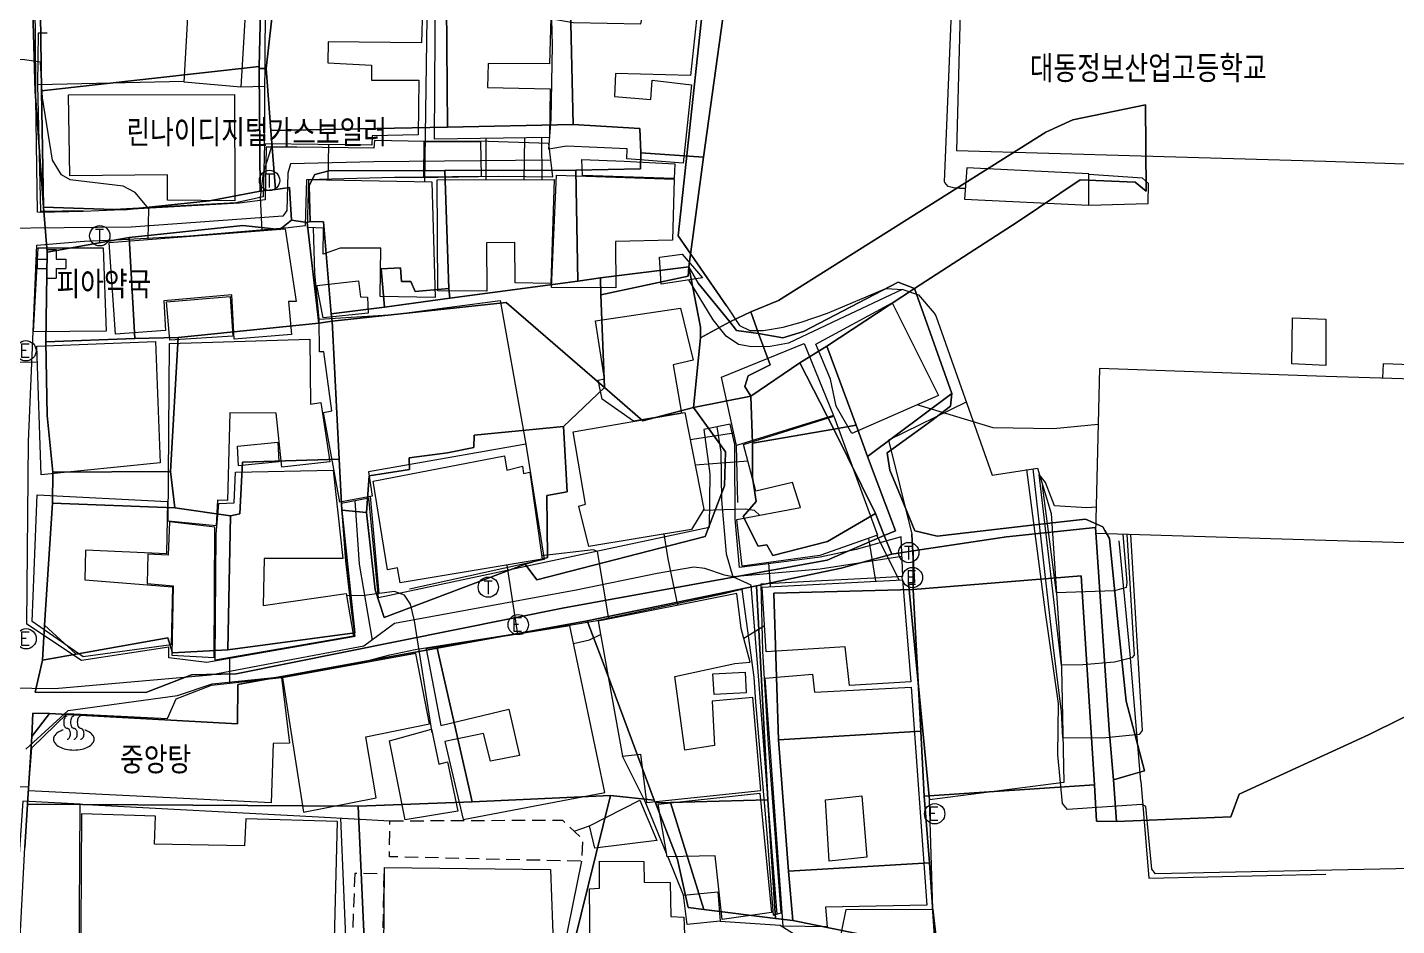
# Model space of a CAD drawing. Header units: feet. Extents: x 197796 to 199821, y 552499 to 555392.
# Drawn here: x 198836.9 to 198938, y 553524.7 to 553591.1 of the extents above; entities that cross this region are included whole.
import ezdxf

# ---------------------------------------------------------------- set-up
doc = ezdxf.new("R2010")
doc.units = ezdxf.units.FT
doc.header["$MEASUREMENT"] = 0
doc.linetypes.add('ANYANG11', pattern=[1.5, 1, -0.5])
for name, color, linetype in [('AAA001', 7, 'CONTINUOUS'), ('AAA007', 7, 'ANYANG11'), ('AAA008', 7, 'CONTINUOUS'), ('AAB244', 3, 'CONTINUOUS'), ('AAB406', 1, 'CONTINUOUS'), ('AAC001', 7, 'CONTINUOUS'), ('AD002', 7, 'CONTINUOUS'), ('AD0022', 1, 'CONTINUOUS'), ('ADA085', 1, 'CONTINUOUS'), ('AE150', 7, 'CONTINUOUS'), ('AZ0202', 7, 'CONTINUOUS'), ('AZ0203', 7, 'CONTINUOUS'), ('AZ080', 1, 'CONTINUOUS'), ('AZ0801', 7, 'CONTINUOUS'), ('AZ0802', 7, 'CONTINUOUS'), ('CAA001', 7, 'CONTINUOUS'), ('CAA002', 30, 'CONTINUOUS'), ('DD001', 3, 'CONTINUOUS'), ('wipco_image', 2, 'CONTINUOUS'), ('wipco_지적', 20, 'CONTINUOUS'), ('ZC002', 7, 'CONTINUOUS')]:
    doc.layers.add(name, color=color, linetype=linetype)
doc.styles.add('GHS', font='ROMANS', dxfattribs={"bigfont": 'NGSW.shx'})
doc.styles.add('NGSW', font='ROMANS.shx', dxfattribs={"bigfont": 'NGSW.shx'})
picture_1 = doc.add_image_def('image1.jpg', size_in_pixel=(8269, 5907))

# ---------------------------------------------------------------- blocks, each defined once
blk = doc.blocks.new('AAB244')
at = {"layer": 'AAB244'}
for points in [[(-0.37, 1.06), (0.33, 1.06)], [(-0.37, 1.06), (-0.37, 0.36)], [(0.33, 1.06), (0.33, 0.36)], [(-1.07, 0.36), (-1.07, -0.34)], [(-1.07, 0.36), (-0.37, 0.36)], [(0.33, 0.36), (1.03, 0.36)], [(1.03, 0.36), (1.03, -0.34)], [(-1.07, -0.34), (-0.37, -0.34)], [(-0.37, -0.34), (-0.37, -1.04)], [(0.33, -0.34), (1.03, -0.34)], [(0.33, -0.34), (0.33, -1.04)], [(-0.37, -1.04), (0.33, -1.04)]]:
    blk.add_lwpolyline(points, dxfattribs=at)
blk = doc.blocks.new('AZ0202')
at = {"layer": 'AZ0202'}
blk.add_circle((0, 0), 0.75, dxfattribs=at)
at = {"layer": 'AZ0202', "style": 'GHS'}
blk.add_text('E', height=1, dxfattribs=at).set_placement((-0.5, -0.48))
blk = doc.blocks.new('AZ0203')
at = {"layer": 'AZ0203'}
blk.add_circle((0, 0), 0.75, dxfattribs=at)
at = {"layer": 'AZ0203', "style": 'GHS'}
blk.add_text('T', height=1, dxfattribs=at).set_placement((-0.36, -0.52))
blk = doc.blocks.new('AAB406')
at = {"layer": 'AAB406'}
for points in [[(-0.5, 1.7, 0.161551), (-0.59, 1.67, 0.106153), (-0.68, 1.57, 0.070345), (-0.73, 1.43, 0.056606), (-0.75, 1.25, 0.056606), (-0.73, 1.07, 0.070345), (-0.68, 0.93, 0.106153), (-0.59, 0.83, 0.161551), (-0.5, 0.8, 0.161551)], [(0, 1.7, 0.161452), (-0.09, 1.67, 0.106164), (-0.18, 1.57, 0.070387), (-0.23, 1.43, 0.05665), (-0.25, 1.25, 0.05665), (-0.23, 1.07, 0.070387), (-0.18, 0.93, 0.106164), (-0.09, 0.83, 0.161452), (0, 0.8, 0.161452)], [(0.5, 1.7, 0.161551), (0.41, 1.67, 0.106153), (0.32, 1.57, 0.070345), (0.27, 1.43, 0.056606), (0.25, 1.25, 0.056606), (0.27, 1.07, 0.070345), (0.32, 0.93, 0.106153), (0.41, 0.83, 0.161551), (0.5, 0.8, 0.161551)], [(-0.8, 0.68, 0.039824), (-1.06, 0.57, 0.105529), (-1.41, 0.28, 0.166489), (-1.5, 0, 0.166489)], [(-1.5, 0, 0.166489), (-1.41, -0.28, 0.105529), (-1.06, -0.57, 0.068286), (-0.6, -0.73, 0.054457), (0, -0.8, 0.054457), (0.6, -0.73, 0.068286), (1.06, -0.57, 0.105529), (1.41, -0.28, 0.166489), (1.5, 0, 0.166489), (1.41, 0.28, 0.105529), (1.06, 0.57, 0.039824), (0.8, 0.68, 0.054457)], [(-0.5, 0, 0.147373), (-0.41, 0.03, 0.107136), (-0.32, 0.12, 0.076468), (-0.27, 0.24, 0.063415), (-0.25, 0.4, 0.063415), (-0.27, 0.56, 0.076468), (-0.32, 0.68, 0.107136), (-0.41, 0.77, 0.147373), (-0.5, 0.8, 0.147373)], [(0, 0, 0.14748), (0.09, 0.03, 0.107134), (0.18, 0.12, 0.076421), (0.23, 0.24, 0.06336), (0.25, 0.4, 0.06336), (0.23, 0.56, 0.076421), (0.18, 0.68, 0.107134), (0.09, 0.77, 0.14748), (0, 0.8, 0.14748)], [(0.5, 0, 0.147373), (0.59, 0.03, 0.107136), (0.68, 0.12, 0.076468), (0.73, 0.24, 0.063415), (0.75, 0.4, 0.063415), (0.73, 0.56, 0.076468), (0.68, 0.68, 0.107136), (0.59, 0.77, 0.147373), (0.5, 0.8, 0.147373)]]:
    blk.add_lwpolyline(points, format="xyb", dxfattribs=at)

msp = doc.modelspace()

# ---------------------------------------------------------------- linework, layer by layer
at = {"layer": 'AAA001', "color": 255, "flags": 128}
for points in [[(198848.48, 553587.01), (198848.73, 553591.82), (198844, 553592.08), (198842.24, 553591.84), (198842.62, 553593.46), (198843.05, 553597.02), (198853.21, 553596.16), (198852.65, 553586.64)], [(198875.38, 553582.06), (198875.56, 553584.29), (198875.66, 553589.72), (198875.61, 553591.68), (198877.22, 553591.41), (198882.17, 553591.31), (198883.33, 553596.46), (198886.73, 553595.8), (198885.84, 553587.5), (198880.32, 553587.65), (198880.24, 553585.95), (198882.91, 553585.72), (198883.02, 553587.16), (198885.93, 553586.81), (198885.31, 553581.04), (198881.15, 553581.36), (198881.16, 553582.1), (198876.68, 553582.29)], [(198865.74, 553583.11), (198862.34, 553583.05), (198862.32, 553582.36), (198854.4, 553582.45), (198854.51, 553595.54), (198866.13, 553595.07), (198866, 553589.92), (198859.1, 553589.98), (198859.07, 553588.45), (198862.29, 553588.26), (198862.29, 553587.17), (198865.79, 553587.17)], [(198866.95, 553582.8), (198867.03, 553594.33), (198870.93, 553594.37), (198870.92, 553592.84), (198875.56, 553592.66), (198875.43, 553588.36), (198870.9, 553588.38), (198870.86, 553586.63), (198875.49, 553586.51), (198875.43, 553582.93)], [(198877.83, 553581.29), (198880.95, 553581.17), (198884.69, 553580.97), (198884.64, 553579.89), (198877.87, 553580.13)], [(198875.59, 553571.84), (198875.95, 553580.15), (198884.64, 553579.84), (198884.52, 553575.34), (198880.31, 553575.24), (198880.33, 553571.83)], [(198862.93, 553571.17), (198862.99, 553574.75), (198859.98, 553574.76), (198858.74, 553574.31), (198858.76, 553576.22), (198857.57, 553576.27), (198857.68, 553579.82), (198866.75, 553579.64), (198867.01, 553571.11)], [(198867.19, 553571.61), (198867.14, 553579.8), (198875.77, 553579.82), (198875.54, 553572.13), (198872.9, 553572.18), (198872.88, 553575.17), (198870.79, 553575.15), (198870.81, 553571.57)], [(198842.93, 553575.17), (198855.93, 553576.18), (198856.73, 553570.81), (198856.16, 553570.8), (198856.39, 553568.37), (198852.16, 553568.04), (198851.99, 553571.3), (198846.97, 553570.86), (198847.08, 553568.67), (198843.4, 553568.4)], [(198883.68, 553572.09), (198883.56, 553574.08), (198885.24, 553574.3), (198886.74, 553572.57)], [(198858.26, 553571.99), (198861.35, 553572.34), (198861.48, 553571.15), (198862.01, 553571.14), (198862.05, 553569.94), (198858.73, 553569.61)], [(198847.41, 553567.95), (198847.16, 553570.78), (198851.87, 553571.18), (198852.07, 553568.25)], [(198859.95, 553555.99), (198858.75, 553562.6), (198859.37, 553562.73), (198858.77, 553567.1), (198858.46, 553567.09), (198858.44, 553569.51), (198863.98, 553569.85), (198871.79, 553570.88), (198873.69, 553560.28), (198862.07, 553558.24), (198862.35, 553556.44)], [(198897.76, 553561.06), (198896.6, 553563.08), (198896.18, 553565.07), (198895.09, 553567.65), (198900.72, 553570.71), (198904.14, 553563.87)], [(198847.3, 553554.59), (198847.39, 553567.71), (198857.75, 553568.02), (198857.79, 553563.24), (198858.56, 553563.34), (198859.22, 553558.97), (198855.69, 553558.57), (198855.25, 553562.57), (198851.84, 553562.58), (198851.68, 553556.11), (198850.94, 553556.13), (198850.84, 553554.25)], [(198888.14, 553565.22), (198894.24, 553567.71), (198896.4, 553562.39), (198889.24, 553560.18)], [(198889.65, 553551.27), (198889.27, 553554.7), (198893.96, 553555.6), (198893.37, 553557.43), (198890.67, 553556.8), (198889.76, 553560.26), (198896.42, 553562.34), (198899.65, 553553.55), (198895.4, 553552.06)], [(198852.49, 553558.67), (198852.41, 553560.12), (198855.38, 553560.42), (198855.46, 553558.97)], [(198864.41, 553550.03), (198864.21, 553551.14), (198863.48, 553551), (198862.42, 553557.55), (198872.12, 553559.41), (198872.3, 553558.36), (198873.44, 553558.64), (198873.53, 553558.11), (198873.98, 553558.2), (198874.89, 553551.77)], [(198860.96, 553546.1), (198850.77, 553544.31), (198850.83, 553553.62), (198851.02, 553555.89), (198852.16, 553555.93), (198852.26, 553558.2), (198859.46, 553558.36), (198860.18, 553551.83), (198854.38, 553551.83), (198854.3, 553548.36), (198860.44, 553549.25)], [(198847.38, 553554.54), (198847.28, 553552.08), (198845.79, 553552.16), (198845.73, 553549.98), (198847.66, 553549.82), (198847.55, 553544.69), (198850.69, 553544.51), (198850.74, 553554.14)], [(198891.43, 553544.93), (198891.14, 553549.71), (198901.49, 553550.25), (198902.12, 553542.72), (198897.57, 553542.45), (198897.26, 553545.3)], [(198882.6, 553533.81), (198891.03, 553534.7), (198890.44, 553541.55), (198887.44, 553541.29), (198887.62, 553538.01), (198885.42, 553537.68), (198884.68, 553543.11), (198889.11, 553544.07), (198890.25, 553544.18), (198889.58, 553546.66), (198889.27, 553549.25), (198879.02, 553547.2), (198880.83, 553537.22), (198882.16, 553537.37)], [(198869.07, 553532.56), (198879.53, 553534.55), (198876.95, 553546.86), (198866.34, 553545.15), (198867.42, 553539.5), (198872.44, 553540.71), (198873.23, 553537.27), (198871.08, 553536.85), (198870.56, 553538.89), (198867.72, 553538.31)], [(198857.29, 553533.1), (198862.64, 553534.16), (198861.89, 553538.66), (198866.59, 553539.61), (198865.58, 553544.82), (198855.73, 553543.01)], [(198887.58, 553541.78), (198887.49, 553543.3), (198889.87, 553543.44), (198889.96, 553541.91)], [(198892.69, 553524.68), (198891.36, 553542.99), (198894.86, 553543.28), (198895.01, 553541.95), (198902.13, 553542.33), (198903.28, 553526.22), (198895.8, 553526.08), (198895.94, 553524.63)], [(198864.79, 553532.53), (198863.63, 553538.35), (198866.73, 553539.21), (198867.26, 553536.63), (198867.9, 553536.8), (198868.68, 553533.16)], [(198884.12, 553529.79), (198883.45, 553533.69), (198890.97, 553534.49), (198891.82, 553525.68), (198888.19, 553525.16), (198887.66, 553529.86)], [(198878.39, 553532.08), (198882.1, 553533.97), (198883.35, 553531), (198878.78, 553530.43)], [(198896.07, 553529.46), (198895.8, 553534.01), (198898.5, 553534.3), (198898.85, 553529.76)], [(198888.16, 553514.11), (198888.17, 553514.64), (198882.05, 553514.74), (198882.06, 553515.94), (198878.51, 553516.02), (198878.39, 553527.44), (198879.12, 553527.47), (198879.13, 553529.47), (198882.39, 553529.45), (198882.43, 553527.91), (198884.34, 553527.89), (198884.39, 553525.39), (198885.36, 553525.34), (198885.39, 553524.09), (198889.64, 553524.03), (198889.64, 553523.69), (198891.59, 553523.61), (198891.59, 553523.08), (198894.34, 553522.96), (198894.29, 553514.2)], [(198863.22, 553522.87), (198863.25, 553529.01), (198875.51, 553528.85), (198875.74, 553522.81)], [(198885.32, 553526.97), (198887.87, 553527.2), (198888.04, 553525.05), (198885.59, 553524.8)], [(198903.74, 553525.93), (198904.3, 553521.05), (198903.89, 553519.63), (198899.51, 553520.55), (198896.69, 553522.74), (198897.33, 553525.91)]]:
    msp.add_lwpolyline(points, close=True, dxfattribs=at)
msp.add_lwpolyline([(198853.79, 553519.02), (198859.44, 553518.85), (198859.78, 553532.4), (198853.03, 553532.6), (198852.92, 553530.6), (198846.29, 553530.73), (198846.35, 553532.79), (198840.9, 553532.96), (198840.83, 553520.35), (198847.97, 553520.02), (198848.01, 553518.93), (198853.78, 553518.67), (198853.79, 553519.02)], dxfattribs=at)
at = {"layer": 'AAA007', "color": 255, "flags": 128}
for points in [[(198863.65, 553532.45), (198876.39, 553532.51), (198877.87, 553531.11), (198877.82, 553529.46), (198863.63, 553529.8)], [(198861.07, 553528.57), (198860.86, 553523.25), (198863.14, 553523.16), (198863.23, 553528.54)]]:
    msp.add_lwpolyline(points, close=True, dxfattribs=at)
at = {"layer": 'AAA008', "color": 255, "flags": 128}
for points in [[(198932.74, 553600.46), (198905.99, 553601.45), (198905.47, 553581.96), (198932.74, 553581.18), (198965.37, 553580.07), (198965.96, 553599.6)], [(198852.2, 553578.25), (198847.25, 553578.29), (198847.23, 553580.17), (198840.04, 553580.09), (198839.94, 553586.08), (198852.19, 553586.1)], [(198837.36, 553568.56), (198837.69, 553574.77), (198842.48, 553574.77), (198842.71, 553568.63)], [(198878.84, 553569.38), (198885.1, 553570.32), (198886.03, 553566.48), (198884.56, 553566.14), (198885.18, 553562.57), (198881.65, 553561.97), (198879.32, 553563.6), (198879.04, 553564.99), (198879.5, 553565.09)], [(198837.92, 553558.01), (198837.6, 553567.51), (198846.35, 553567.86), (198846.7, 553558.89)], [(198932.74, 553565.27), (198916.03, 553565.86), (198915.75, 553553.69), (198932.74, 553553.18), (198963.7, 553552.26), (198963.73, 553553.71), (198972.1, 553553.49), (198972.43, 553564.06)], [(198878.33, 553552.71), (198877.61, 553555.7), (198878.09, 553555.85), (198877.18, 553561.19), (198885.42, 553562.61), (198886.83, 553555.46), (198885.93, 553553.98)], [(198837.25, 553547.18), (198837.63, 553556.54), (198847.25, 553556.03), (198847.17, 553552.17), (198841.19, 553552.44), (198841.14, 553550.24), (198847.62, 553549.73), (198847.51, 553545.46), (198841.02, 553544.56)], [(198836.98, 553534.66), (198837.23, 553537.85), (198839.84, 553540.38), (198847.23, 553540.01), (198847.88, 553541.47), (198850.49, 553542.47), (198855.65, 553543.04), (198856.25, 553538.19), (198855.03, 553538.17), (198854.88, 553533.79)], [(198840.8, 553533.68), (198836.57, 553533.9), (198835.04, 553511.69), (198835.5, 553505.88), (198840.62, 553505.9)]]:
    msp.add_lwpolyline(points, close=True, dxfattribs=at)
at = {"layer": 'AAC001', "color": 255, "flags": 128}
for points in [[(198888.5, 553570.48), (198884.94, 553575.67), (198887.13, 553596.05), (198884.86, 553596.59), (198886.87, 553605.27), (198891.61, 553633.48), (198895.89, 553635.54), (198905.62, 553640.93), (198906.67, 553642.29), (198907.68, 553643.94), (198908.27, 553645.95), (198908.61, 553647.73), (198908.81, 553648.89), (198932.76, 553652.08), (198937.32, 553652.64), (198936.41, 553663.85)], [(198848.48, 553587.06), (198837.67, 553586.82), (198837.71, 553590.65), (198838.36, 553590.65)], [(198841.01, 553577.52), (198837.88, 553577.45), (198837.67, 553586.82)], [(198854.43, 553586.69), (198852.65, 553586.64)], [(198854.4, 553582.45), (198854.3, 553578.55), (198852.29, 553578.11), (198843.32, 553577.61)], [(198858.44, 553569.51), (198858.12, 553572.91), (198858.02, 553576.25)], [(198873.69, 553560.28), (198875.05, 553551.75), (198865.11, 553549.56)], [(198889.34, 553555.97), (198889.24, 553560.18)], [(198862.87, 553549.25), (198862.23, 553556.42)], [(198903.48, 553534), (198901.93, 553550.03), (198902.37, 553550.05), (198902.19, 553553.62)], [(198884.08, 553530.05), (198882.51, 553533.88), (198880.83, 553537.22)], [(198840.8, 553533.68), (198858.39, 553532.74), (198863.65, 553532.45)], [(198903.74, 553525.93), (198903.48, 553534)], [(198861.12, 553505.9), (198860.56, 553520.37), (198860.03, 553532.65)], [(198877.27, 553531.68), (198878.39, 553532.08)], [(198876.84, 553506.99), (198876.34, 553512.53), (198875.83, 553519.64), (198877.82, 553529.46)], [(198885.32, 553526.97), (198884.19, 553529.77), (198884.19, 553529.79)], [(198888.04, 553525.05), (198892.46, 553524.74), (198897.44, 553521.62), (198899.48, 553520.48), (198894.27, 553506.35), (198885.59, 553507.55), (198885.35, 553508.4)]]:
    msp.add_lwpolyline(points, dxfattribs=at)
at = {"layer": 'AD002', "color": 255, "flags": 128}
for points in [[(198875.54, 553581.24), (198862.48, 553581.13), (198856.32, 553580.99), (198856.11, 553580.28), (198856.04, 553577.54), (198855.76, 553577.12), (198844.55, 553576.31), (198834.64, 553576.2)], [(198887.8, 553561.56), (198888.09, 553559.68), (198888.14, 553556.15), (198888.48, 553552.18), (198888.97, 553550.47)], [(198861.08, 553556.09), (198861.38, 553551.4), (198862.34, 553545.8)], [(198901.45, 553551.97), (198895.41, 553551.03), (198890.66, 553550.61), (198888.97, 553550.47), (198888.36, 553550.59), (198886.9, 553551.09), (198886.09, 553551.2), (198883.39, 553550.73), (198877.41, 553549.48), (198863.99, 553547.02), (198861.72, 553545.35), (198855.98, 553544.26), (198850.41, 553543.21), (198838.92, 553542.21), (198833.78, 553542.27)], [(198892.24, 553525.56), (198891.57, 553533.86), (198890.82, 553543.79), (198890.32, 553549.86), (198888.97, 553550.47)]]:
    msp.add_lwpolyline(points, dxfattribs=at)
at = {"layer": 'AD0022', "color": 255, "flags": 128}
msp.add_lwpolyline([(198836.78, 553537.75), (198839.91, 553540.59), (198847.99, 553541.72), (198850.54, 553542.57), (198855.58, 553543.08), (198861.34, 553544.09), (198863.64, 553544.71), (198865.51, 553545.1), (198877.06, 553546.94), (198878.81, 553547.22), (198888.33, 553549.25), (198889.42, 553549.51), (198889.64, 553549.55), (198890.52, 553543.07), (198890.64, 553541.22), (198891.46, 553531.82), (198891.94, 553525.48), (198892.54, 553525.65), (198891.6, 553538.08), (198891.18, 553544.98), (198891.06, 553549.96), (198895.07, 553550.19), (198899.85, 553550.42), (198901.51, 553550.53), (198901.39, 553553.42), (198898.08, 553552.5), (198895.41, 553551.92), (198889.47, 553551.17), (198889.15, 553554.76), (198889.12, 553559.57), (198889.12, 553560.24), (198888.78, 553561.76), (198886.82, 553561.36), (198887.27, 553558.09), (198887.23, 553554.13), (198862.81, 553548.93), (198862.36, 553553.47), (198862.09, 553556.28), (198860.06, 553555.9), (198860.37, 553551.62), (198860.83, 553547.83), (198861.06, 553546.07), (198860.97, 553546.05), (198850.14, 553544.15), (198847.34, 553544.5), (198847.33, 553545.29), (198840.89, 553544.3), (198836.86, 553546.97), (198836.99, 553560.48), (198837.59, 553574.98), (198841.09, 553575.27), (198843.43, 553575.37), (198848.86, 553575.67), (198856.15, 553576.27), (198857.43, 553576.43), (198857.53, 553579.82), (198864, 553580), (198867.21, 553580), (198871.69, 553580.06), (198875.68, 553580.02), (198875.39, 553582.47), (198870.19, 553582.65), (198866.25, 553582.62), (198862.51, 553582.71), (198862.48, 553582.13), (198856.79, 553582.21), (198854.53, 553582.21), (198854.44, 553578.31), (198852.55, 553578.08), (198843.33, 553577.56), (198841.01, 553577.47), (198837.83, 553577.39), (198837.64, 553577.4), (198837.51, 553585.8), (198837.5, 553591.04), (198837.24, 553597.02)], dxfattribs=at)
at = {"layer": 'ADA085', "color": 255, "flags": 128}
for points in [[(198906.13, 553579.15), (198905.71, 553579.17), (198905.26, 553579.21), (198904.86, 553579.31), (198904.61, 553579.6), (198904.6, 553579.66), (198905.5, 553601.7), (198905.64, 553602.01), (198911.3, 553602.11), (198911.29, 553601.25)], [(198915.26, 553577.92), (198919.63, 553578.05), (198919.65, 553579.52), (198919.21, 553579.91), (198915.26, 553580.18)], [(198913.4, 553535.29), (198903.48, 553534)], [(198919.09, 553535.39), (198919.67, 553528.21), (198932.74, 553528.52)]]:
    msp.add_lwpolyline(points, dxfattribs=at)
at = {"layer": 'AE150', "color": 255, "flags": 128}
for points in [[(198866.16, 553580), (198866.19, 553582.62), (198870.35, 553582.64), (198870.39, 553580.04)], [(198906.07, 553578.37), (198915.26, 553577.92), (198915.26, 553580.23), (198906.24, 553580.69)]]:
    msp.add_lwpolyline(points, close=True, dxfattribs=at)
at = {"layer": 'AE150', "color": 255}
msp.add_lwpolyline([(198932.75, 553566.09), (198930.24, 553566.2), (198930.28, 553569.6), (198932.75, 553569.51)], close=True, dxfattribs=at)
at = {"layer": 'AZ080', "color": 255}
msp.add_lwpolyline([(198887.13, 553596.05), (198884.94, 553575.67), (198888.5, 553570.48), (198889.47, 553569.05), (198890.22, 553568.66), (198891.24, 553568.67), (198892.69, 553568.91), (198894.01, 553569.29), (198895.97, 553569.96), (198900.27, 553571.76), (198901.53, 553571.69), (198902.67, 553571.31), (198903.84, 553569.95), (198903.95, 553569.76), (198908.11, 553557.99), (198911.45, 553558.51), (198912.46, 553555.15), (198913.23, 553543.72), (198913.4, 553535.29)], dxfattribs=at)
at = {"layer": 'AZ080', "color": 255, "flags": 128}
for points in [[(198902.19, 553553.62), (198902.37, 553550.05), (198901.93, 553550.03), (198903.48, 553534)], [(198919.09, 553535.39), (198918.31, 553544.77), (198917.49, 553553.14)]]:
    msp.add_lwpolyline(points, dxfattribs=at)
at = {"layer": 'AZ0801', "color": 255, "flags": 128}
msp.add_lwpolyline([(198906.2, 553563.38), (198900.47, 553560.56), (198902.19, 553553.62)], dxfattribs=at)
at = {"layer": 'AZ0802', "color": 255, "flags": 128}
msp.add_lwpolyline([(198901.46, 553571.69), (198896.77, 553569.48), (198893.07, 553567.73), (198891.73, 553567.48), (198890.36, 553567.46), (198889.4, 553567.63), (198888.48, 553568.24), (198887.52, 553569.45), (198885.73, 553572.41)], dxfattribs=at)
at = {"layer": 'CAA001', "color": 255, "elevation": 45, "flags": 128}
for points in [[(198859.1, 553579.79), (198859.16, 553582.4)], [(198879.82, 553547.36), (198878.98, 553552.34), (198878.65, 553552.46), (198874.85, 553552.02)], [(198877.22, 553545.55), (198878.38, 553545.83), (198879.2, 553546.21)]]:
    msp.add_lwpolyline(points, dxfattribs=at)
at = {"layer": 'CAA001', "color": 255, "elevation": 55}
msp.add_lwpolyline([(198915.79, 553555.61), (198915.09, 553555.56), (198912.71, 553555.71), (198912.05, 553557.44), (198911.59, 553558.03)], dxfattribs=at)
at = {"layer": 'CAA002', "color": 255, "flags": 128}
for points, elevation in [([(198866.24, 553579.65), (198866.46, 553595.25)], 46), ([(198845.82, 553575.39), (198845.85, 553577.66), (198844.86, 553578.86), (198843.97, 553579.33), (198840.06, 553579.81), (198839.42, 553580.16), (198838.74, 553581.24), (198838.01, 553585.85), (198837.86, 553588.5), (198836.68, 553588.65), (198829.36, 553588.84)], 43), ([(198854.22, 553576.05), (198854.1, 553578.5), (198854.32, 553580.32), (198854.99, 553582.44)], 44), ([(198870.77, 553579.81), (198870.77, 553582.86)], 47), ([(198873.56, 553579.81), (198873.61, 553582.9)], 48), ([(198874.89, 553579.82), (198874.86, 553582.92)], 49), ([(198837.64, 553566.3), (198832.02, 553566.36), (198831.42, 553566.14), (198830.69, 553565.39), (198830.36, 553564.13)], 42), ([(198915.93, 553561.73), (198912.63, 553561.4), (198908.18, 553561.49), (198902.57, 553563.18)], 56), ([(198889.04, 553561.08), (198885.82, 553560.6)], 49), ([(198890.09, 553559.01), (198886.19, 553558.71)], 48), ([(198890.94, 553555.02), (198890.57, 553555.37), (198889.88, 553555.47), (198886.78, 553555.38)], 47), ([(198884.92, 553548.38), (198884.19, 553551.81), (198883.9, 553553.64)], 46), ([(198899.52, 553550.15), (198899, 553553.32)], 48), ([(198901.25, 553550.24), (198899.6, 553553.53)], 49), ([(198873.11, 553546.24), (198872.31, 553551.34)], 44), ([(198891.74, 553549.74), (198891.62, 553551.54)], 47), ([(198866.78, 553538.96), (198865.46, 553547.22), (198865.18, 553548.45), (198864.73, 553549.12), (198864, 553549.39), (198861.75, 553549.1), (198860.47, 553549.07)], 43), ([(198889.78, 553545.94), (198891.31, 553546.87)], 47), ([(198851.83, 553542.62), (198851.83, 553544.5)], 42), ([(198837, 553534.93), (198830.26, 553535.09)], 41)]:
    msp.add_lwpolyline(points, dxfattribs=dict(at, elevation=elevation))
at = {"layer": 'CAA002', "color": 255}
for points, elevation in [([(198949.74, 553529.14), (198920.17, 553528.54), (198919.91, 553528.88), (198919.46, 553533.51), (198919.17, 553533.65), (198913.68, 553533.28), (198913.31, 553533.73), (198912.96, 553537.32), (198913.02, 553541.12), (198912.05, 553547.84), (198910.66, 553558.39)], 51), ([(198918.33, 553553.61), (198919.19, 553539.12), (198918.97, 553538.84), (198916.25, 553538.56), (198913.33, 553538.57), (198913.22, 553540.52), (198912.63, 553545.22), (198911.14, 553558.46)], 52), ([(198918.05, 553553.62), (198918.6, 553544.7), (198918.41, 553544.49), (198917.14, 553544.18), (198914.8, 553543.97), (198913.22, 553543.96), (198911.59, 553558.04)], 53), ([(198917.76, 553553.63), (198918.06, 553550.06), (198918.01, 553549.69), (198917.14, 553549.45), (198912.86, 553549.28), (198911.84, 553557.21)], 54)]:
    msp.add_lwpolyline(points, dxfattribs=dict(at, elevation=elevation))
at = {"layer": 'DD001', "color": 255, "flags": 128}
msp.add_lwpolyline([(198936.94, 553565.15), (198936.99, 553566.22), (198953.93, 553565.62), (198953.89, 553564.63)], dxfattribs=at)
at = {"layer": 'wipco_지적', "color": 20}
for points in [[(198837.12, 553598.24), (198837.47, 553586.33), (198838.08, 553577.78), (198838.35, 553574.46), (198838.26, 553567.82), (198838.36, 553562.38), (198838.77, 553558.21), (198838.76, 553555.92), (198838.16, 553546.9), (198838.01, 553544.33), (198837.48, 553541.96), (198845.64, 553541.93), (198849.02, 553543.23), (198852.32, 553543.32), (198876.53, 553548.18), (198895.94, 553551.7), (198900.15, 553553.53), (198900.71, 553552.16), (198896.96, 553551.11), (198890.72, 553549.81), (198878.22, 553547.23), (198867.15, 553545.21), (198852.44, 553542.53), (198852.4, 553539.62), (198838.52, 553540.37), (198837.29, 553540.4), (198837.22, 553538.68), (198836.9, 553533.67), (198836.7, 553530.47)], [(198940.81, 553541.25), (198935.89, 553538.81), (198926.35, 553534.42), (198925.73, 553532.75), (198917.3, 553532.41), (198917.06, 553535.49), (198917.06, 553535.49), (198918.33, 553535.85), (198919.36, 553536.15), (198918.01, 553541.3), (198917.4, 553547.13), (198916.77, 553553.3), (198916.42, 553553.9), (198916.27, 553554.16), (198915, 553554.73), (198911.04, 553554.28), (198904.05, 553553.48), (198903.43, 553553.62), (198902.4, 553553.86), (198901.22, 553556.74), (198900.56, 553558.35), (198900.39, 553559.46), (198900.36, 553559.63), (198903.55, 553561.94), (198905.04, 553563.09), (198905.14, 553564.01), (198902.39, 553571.76), (198910.02, 553576.71), (198914.62, 553579.81), (198918.67, 553579.62), (198919.49, 553578.97), (198919.42, 553585.34), (198914.06, 553584.23), (198912.07, 553583.33), (198892.33, 553570.89), (198890.29, 553570.05), (198888.75, 553569.31), (198886.41, 553572.17), (198885.72, 553573.37), (198886.8, 553581.48), (198888.99, 553597.25)], [(198903.92, 553522.88), (198903.48, 553529.35), (198903.09, 553534.28), (198903.09, 553534.28), (198915.67, 553535.12), (198915.82, 553532.42), (198917.3, 553532.41), (198925.73, 553532.75), (198926.35, 553534.42), (198935.89, 553538.81), (198940.81, 553541.25), (198945.81, 553542.54), (198946.51, 553540.97), (198946.68, 553540.58), (198949.62, 553532.22), (198951.09, 553528.1), (198954.1, 553519.51)]]:
    msp.add_lwpolyline(points, dxfattribs=at)
for points in [[(198837.76, 553598.24), (198837.78, 553597.75), (198837.94, 553586.37), (198838.08, 553577.78), (198837.47, 553586.33), (198837.12, 553598.24), (198837.6, 553598.23), (198837.76, 553598.24)], [(198883.56, 553595.16), (198885.2, 553598.21), (198888.99, 553597.25), (198886.8, 553581.48), (198882.18, 553581.8), (198882.11, 553583.59), (198877.19, 553583.88), (198876.97, 553593.51), (198881.79, 553591.81), (198883.56, 553595.16)], [(198854.22, 553597.44), (198854.01, 553588.17), (198837.94, 553586.37), (198837.78, 553597.75), (198854.22, 553597.44)], [(198855.52, 553597.61), (198855.5, 553596.79), (198854.53, 553588.03), (198854.01, 553588.01), (198854.01, 553588.17), (198854.22, 553597.44), (198855.52, 553597.61)], [(198855.5, 553596.79), (198867.8, 553595.74), (198867.91, 553583.68), (198854.87, 553583.43), (198854.53, 553588.03), (198855.5, 553596.79)], [(198867.8, 553595.74), (198871.77, 553595.46), (198876.97, 553593.51), (198877.19, 553583.88), (198867.91, 553583.68), (198867.8, 553595.74)], [(198854.01, 553588.17), (198854.01, 553588.01), (198854.08, 553578.95), (198850.35, 553578.25), (198844.02, 553577.58), (198838.08, 553577.78), (198837.94, 553586.37), (198854.01, 553588.17)], [(198854.53, 553588.03), (198854.87, 553583.43), (198855.21, 553579.08), (198854.08, 553578.95), (198854.01, 553588.01), (198854.53, 553588.03)], [(198902.39, 553571.76), (198901.18, 553572.25), (198894.18, 553568.59), (198892.67, 553568.13), (198890.87, 553568.44), (198890.29, 553570.05), (198892.33, 553570.89), (198912.07, 553583.33), (198914.06, 553584.23), (198919.42, 553585.34), (198919.49, 553578.97), (198918.67, 553579.62), (198914.62, 553579.81), (198910.02, 553576.71), (198902.39, 553571.76)], [(198867.91, 553583.68), (198877.19, 553583.88), (198882.11, 553583.59), (198882.18, 553581.8), (198882.16, 553580.61), (198877.38, 553580.52), (198867.7, 553580.49), (198859.14, 553580.47), (198858.12, 553580.2), (198857.7, 553579.39), (198857.76, 553576.72), (198857.56, 553576.64), (198856.39, 553576.81), (198856.24, 553579.24), (198855.21, 553579.08), (198854.87, 553583.43), (198867.91, 553583.68)], [(198886.8, 553581.48), (198885.72, 553573.37), (198879.2, 553572.55), (198877.54, 553572.31), (198877.38, 553580.52), (198882.16, 553580.61), (198882.18, 553581.8), (198886.8, 553581.48)], [(198867.7, 553580.49), (198868, 553571.76), (198865.52, 553571.54), (198865.21, 553572.29), (198864.51, 553572.28), (198864.44, 553573.29), (198863.02, 553573.22), (198863.25, 553570.39), (198859.33, 553569.89), (198858.76, 553576.7), (198857.76, 553576.72), (198857.7, 553579.39), (198858.12, 553580.2), (198859.14, 553580.47), (198867.7, 553580.49)], [(198877.38, 553580.52), (198877.54, 553572.31), (198868.07, 553571.05), (198868, 553571.76), (198867.7, 553580.49), (198877.38, 553580.52)], [(198855.21, 553579.08), (198856.24, 553579.24), (198856.39, 553576.81), (198855.52, 553576.13), (198852.81, 553576.42), (198844.4, 553575.54), (198838.35, 553574.46), (198838.08, 553577.78), (198844.02, 553577.58), (198850.35, 553578.25), (198854.08, 553578.95), (198855.21, 553579.08)], [(198856.39, 553576.81), (198857.56, 553576.64), (198858.41, 553569.22), (198848.02, 553568.16), (198844.83, 553568.08), (198844.4, 553575.54), (198852.81, 553576.42), (198855.52, 553576.13), (198856.39, 553576.81)], [(198857.76, 553576.72), (198858.76, 553576.7), (198859.33, 553569.89), (198859.39, 553569.37), (198858.41, 553569.22), (198857.56, 553576.64), (198857.76, 553576.72)], [(198838.35, 553574.46), (198844.4, 553575.54), (198844.83, 553568.08), (198838.26, 553567.82), (198838.35, 553574.46)], [(198868.07, 553571.05), (198863.25, 553570.39), (198863.02, 553573.22), (198864.44, 553573.29), (198864.51, 553572.28), (198865.21, 553572.29), (198865.52, 553571.54), (198868, 553571.76), (198868.07, 553571.05)], [(198885.72, 553573.37), (198885.67, 553572.69), (198879.23, 553571.3), (198879.2, 553572.55), (198885.72, 553573.37)], [(198879.23, 553571.3), (198885.67, 553572.69), (198885.72, 553573.37), (198886.58, 553568.91), (198886.59, 553568.12), (198886.07, 553562.97), (198882.33, 553562), (198879.49, 553564.47), (198879.23, 553571.3)], [(198888.75, 553569.31), (198886.59, 553568.12), (198886.58, 553568.91), (198885.72, 553573.37), (198886.41, 553572.17), (198888.75, 553569.31)], [(198877.54, 553572.31), (198879.2, 553572.55), (198879.23, 553571.3), (198879.49, 553564.47), (198872.23, 553570.73), (198859.39, 553569.37), (198859.33, 553569.89), (198863.25, 553570.39), (198868.07, 553571.05), (198877.54, 553572.31)], [(198902.39, 553571.76), (198895.92, 553567.52), (198893.92, 553566.27), (198890.29, 553563.82), (198889.86, 553564.53), (198890.1, 553565.33), (198891.73, 553566.14), (198890.87, 553568.44), (198892.67, 553568.13), (198894.18, 553568.59), (198901.18, 553572.25), (198902.39, 553571.76)], [(198902.39, 553571.76), (198905.14, 553564.01), (198898.92, 553559.36), (198898.08, 553561.67), (198895.92, 553567.52), (198902.39, 553571.76)], [(198879.49, 553564.47), (198876.47, 553561.57), (198869.88, 553560.95), (198869.86, 553560.02), (198867.9, 553559.64), (198865.09, 553559.26), (198865.11, 553558.41), (198862.12, 553557.93), (198861.93, 553555.22), (198860.11, 553555.39), (198859.91, 553559.16), (198859.39, 553569.37), (198872.23, 553570.73), (198879.49, 553564.47)], [(198890.29, 553570.05), (198890.87, 553568.44), (198889.25, 553568.66), (198888.75, 553569.31), (198890.29, 553570.05)], [(198858.41, 553569.22), (198859.39, 553569.37), (198859.91, 553559.16), (198852.77, 553558.94), (198852.58, 553555.13), (198851.88, 553554.97), (198847.79, 553555.57), (198847.46, 553558.25), (198848.02, 553568.16), (198858.41, 553569.22)], [(198890.87, 553568.44), (198891.73, 553566.14), (198890.1, 553565.33), (198889.86, 553564.53), (198890.29, 553563.82), (198886.07, 553562.97), (198886.59, 553568.12), (198888.75, 553569.31), (198889.25, 553568.66), (198890.87, 553568.44)], [(198848.02, 553568.16), (198847.46, 553558.25), (198838.77, 553558.21), (198838.36, 553562.38), (198838.26, 553567.82), (198844.83, 553568.08), (198848.02, 553568.16)], [(198893.92, 553566.27), (198895.92, 553567.52), (198898.08, 553561.67), (198896.43, 553561.38), (198893.92, 553566.27)], [(198893.92, 553566.27), (198896.43, 553561.38), (198890.41, 553560.34), (198890.29, 553563.82), (198893.92, 553566.27)], [(198890.29, 553563.82), (198890.41, 553560.34), (198890.42, 553557.82), (198890.7, 553556.05), (198889.73, 553554.94), (198890.83, 553552.73), (198891.49, 553552.83), (198891.93, 553552.04), (198895.96, 553553.08), (198899.5, 553555.14), (198900.15, 553553.53), (198895.94, 553551.7), (198876.53, 553548.18), (198852.32, 553543.32), (198849.02, 553543.23), (198845.64, 553541.93), (198837.48, 553541.96), (198838.01, 553544.33), (198840.49, 553544.77), (198847.26, 553545.96), (198847.61, 553544.85), (198851.7, 553545.09), (198861.07, 553546.34), (198860.11, 553555.39), (198861.93, 553555.22), (198862.56, 553549.52), (198863.24, 553547.46), (198873.63, 553551.4), (198874.5, 553550.25), (198886.92, 553553.45), (198888.36, 553557.19), (198888.43, 553559.7), (198886.07, 553562.97), (198890.29, 553563.82)], [(198879.49, 553564.47), (198882.33, 553562), (198886.07, 553562.97), (198888.43, 553559.7), (198888.36, 553557.19), (198886.92, 553553.45), (198874.5, 553550.25), (198873.63, 553551.4), (198875.28, 553551.89), (198875.25, 553556.48), (198876.73, 553556.74), (198876.47, 553561.57), (198879.49, 553564.47)], [(198917.06, 553535.49), (198916.74, 553539.17), (198915.73, 553554.12), (198909.18, 553553.44), (198902.28, 553552.39), (198900.71, 553552.16), (198900.15, 553553.53), (198900.98, 553553.88), (198898.92, 553559.36), (198905.14, 553564.01), (198905.04, 553563.09), (198903.55, 553561.94), (198900.36, 553559.63), (198900.39, 553559.46), (198900.56, 553558.35), (198901.22, 553556.74), (198902.4, 553553.86), (198903.43, 553553.62), (198904.05, 553553.48), (198911.04, 553554.28), (198915, 553554.73), (198916.27, 553554.16), (198916.42, 553553.9), (198916.77, 553553.3), (198917.4, 553547.13), (198918.01, 553541.3), (198919.36, 553536.15), (198918.33, 553535.85), (198917.06, 553535.49)], [(198861.93, 553555.22), (198862.12, 553557.93), (198865.11, 553558.41), (198865.09, 553559.26), (198867.9, 553559.64), (198869.86, 553560.02), (198869.88, 553560.95), (198876.47, 553561.57), (198876.73, 553556.74), (198875.25, 553556.48), (198875.28, 553551.89), (198873.63, 553551.4), (198863.24, 553547.46), (198862.56, 553549.52), (198861.93, 553555.22)], [(198890.41, 553560.34), (198896.43, 553561.38), (198899.5, 553555.14), (198895.96, 553553.08), (198891.93, 553552.04), (198891.49, 553552.83), (198890.83, 553552.73), (198889.73, 553554.94), (198890.7, 553556.05), (198890.42, 553557.82), (198890.41, 553560.34)], [(198896.43, 553561.38), (198898.08, 553561.67), (198898.92, 553559.36), (198900.98, 553553.88), (198900.15, 553553.53), (198899.5, 553555.14), (198896.43, 553561.38)], [(198859.91, 553559.16), (198860.11, 553555.39), (198861.07, 553546.34), (198851.7, 553545.09), (198851.88, 553554.97), (198852.58, 553555.13), (198852.77, 553558.94), (198859.91, 553559.16)], [(198838.77, 553558.21), (198847.46, 553558.25), (198847.79, 553555.57), (198838.76, 553555.92), (198838.77, 553558.21)], [(198838.76, 553555.92), (198847.79, 553555.57), (198851.88, 553554.97), (198851.7, 553545.09), (198847.61, 553544.85), (198847.26, 553545.96), (198840.49, 553544.77), (198838.16, 553546.9), (198838.76, 553555.92)], [(198915.73, 553554.12), (198916.74, 553539.17), (198917.06, 553535.49), (198917.3, 553532.41), (198915.82, 553532.42), (198915.67, 553535.12), (198914.68, 553550.54), (198902.28, 553549.53), (198902.28, 553552.39), (198909.18, 553553.44), (198915.73, 553554.12)], [(198902.28, 553552.39), (198902.28, 553549.53), (198892, 553549.27), (198892.34, 553538.44), (198893.09, 553528.73), (198893.39, 553525.1), (198892.11, 553525.24), (198891.56, 553534.01), (198890.72, 553549.81), (198896.96, 553551.11), (198900.71, 553552.16), (198902.28, 553552.39)], [(198890.72, 553549.81), (198891.56, 553534.01), (198884.38, 553533.81), (198883.25, 553533.78), (198883.17, 553533.98), (198879.32, 553544.31), (198878.22, 553547.23), (198890.72, 553549.81)], [(198902.28, 553549.53), (198914.68, 553550.54), (198915.67, 553535.12), (198903.09, 553534.28), (198902.85, 553539.07), (198902.28, 553549.53)], [(198902.28, 553549.53), (198902.85, 553539.07), (198892.34, 553538.44), (198892, 553549.27), (198902.28, 553549.53)], [(198840.49, 553544.77), (198838.01, 553544.33), (198838.16, 553546.9), (198840.49, 553544.77)], [(198867.15, 553545.21), (198878.22, 553547.23), (198879.32, 553544.31), (198883.17, 553533.98), (198879.95, 553534.32), (198869.72, 553533.86), (198867.15, 553545.21)], [(198838.52, 553540.37), (198852.4, 553539.62), (198852.44, 553542.53), (198867.15, 553545.21), (198869.72, 553533.86), (198861.32, 553533.53), (198836.9, 553533.67), (198837.22, 553538.68), (198838.52, 553540.37)], [(198837.22, 553538.68), (198837.29, 553540.4), (198838.52, 553540.37), (198837.22, 553538.68)], [(198902.85, 553539.07), (198903.09, 553534.28), (198903.48, 553529.35), (198893.09, 553528.73), (198892.34, 553538.44), (198902.85, 553539.07)], [(198861.32, 553533.53), (198862.54, 553506.23), (198860.63, 553506.15), (198850.76, 553505.76), (198836.05, 553505.16), (198835.74, 553512), (198836.7, 553530.47), (198836.9, 553533.67), (198861.32, 553533.53)], [(198879.95, 553534.32), (198876.7, 553521.18), (198868.08, 553520.23), (198869.96, 553506.85), (198862.54, 553506.23), (198861.32, 553533.53), (198869.72, 553533.86), (198879.95, 553534.32)], [(198883.17, 553533.98), (198883.25, 553533.78), (198884.88, 553529.59), (198885.67, 553526.04), (198886.82, 553525.91), (198892.11, 553525.24), (198893.39, 553525.1), (198899.33, 553523.88), (198898.51, 553521.53), (198893.65, 553508.17), (198880.59, 553507.57), (198878.16, 553507.44), (198876.25, 553519.31), (198876.7, 553521.18), (198879.95, 553534.32), (198883.17, 553533.98)], [(198883.25, 553533.78), (198884.38, 553533.81), (198886.82, 553525.91), (198885.67, 553526.04), (198884.88, 553529.59), (198883.25, 553533.78)], [(198891.56, 553534.01), (198892.11, 553525.24), (198886.82, 553525.91), (198884.38, 553533.81), (198891.56, 553534.01)], [(198893.09, 553528.73), (198903.48, 553529.35), (198903.92, 553522.88), (198899.33, 553523.88), (198893.39, 553525.1), (198893.09, 553528.73)]]:
    msp.add_lwpolyline(points, close=True, dxfattribs=at)

# ---------------------------------------------------------------- block references
at = {"layer": 'AAB244', "color": 255}
msp.add_blockref('AAB244', (198838.7, 553573.58), dxfattribs=at)
at = {"layer": 'AAB406', "color": 255}
msp.add_blockref('AAB406', (198840.33, 553538.48), dxfattribs=at)
at = {"layer": 'AZ0202', "color": 255}
for p in [(198836.79, 553567.17), (198902.23, 553550.42), (198873.13, 553546.94), (198836.8, 553545.9), (198903.87, 553532.97)]:
    msp.add_blockref('AZ0202', p, dxfattribs=at)
at = {"layer": 'AZ0203', "color": 255}
for p in [(198854.77, 553579.75), (198842.24, 553575.67), (198901.96, 553552.27), (198870.92, 553549.71)]:
    msp.add_blockref('AZ0203', p, dxfattribs=at)

# ---------------------------------------------------------------- texts
at = {"layer": 'ZC002', "style": 'NGSW'}
for s, p in [('대동정보산업고등학교', (198910.89, 553587)), ('린나이디지털가스보일러', (198844.21, 553582.26)), ('피아약국', (198839.05, 553571.05)), ('중앙탕', (198843.74, 553535.93))]:
    msp.add_text(s, height=2, dxfattribs=at).set_placement(p)

# ---------------------------------------------------------------- pictures from other files: only their frames are drawn
at = {"layer": 'wipco_image'}
image = msp.add_image(picture_1, insert=(198928.54, 553018.66), size_in_units=(698.97, 499.31), rotation=5.99868, dxfattribs=at)
image.dxf.flags = 7

doc.saveas('drawing.dxf')
